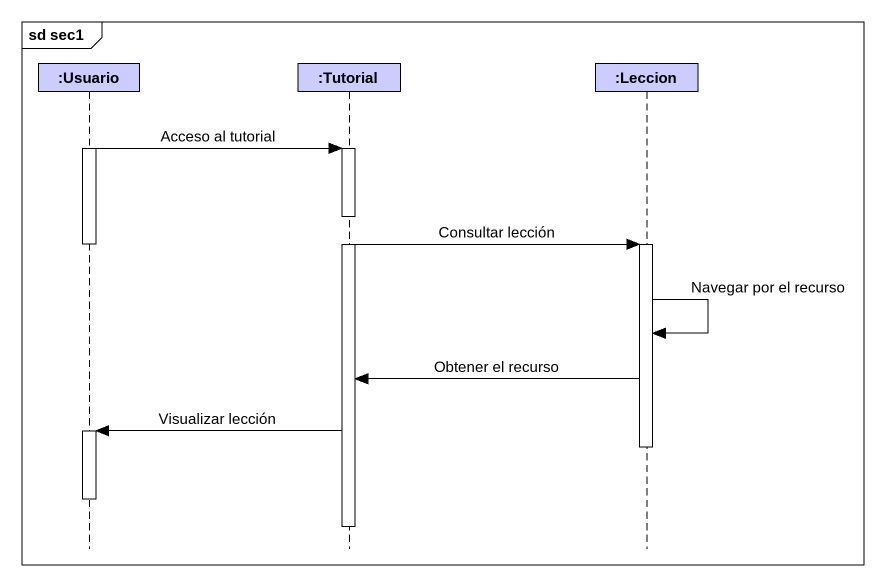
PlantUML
@startuml
mainframe sd sec1
hide footbox
participant ":Usuario" as Usuario #CCCCFF
participant ":Tutorial" as Tutorial #CCCCFF
participant ":Leccion" as Leccion #CCCCFF

activate Usuario
Usuario -> Tutorial : Acceso al tutorial
activate Tutorial
Tutorial -> Leccion : Consultar lección
deactivate Usuario
activate Leccion
Leccion -> Leccion : Navegar por el recurso
Leccion -> Tutorial : Obtener el recurso
Tutorial -> Usuario : Visualizar lección
activate Usuario
deactivate Leccion
deactivate Usuario
deactivate Tutorial
@enduml
